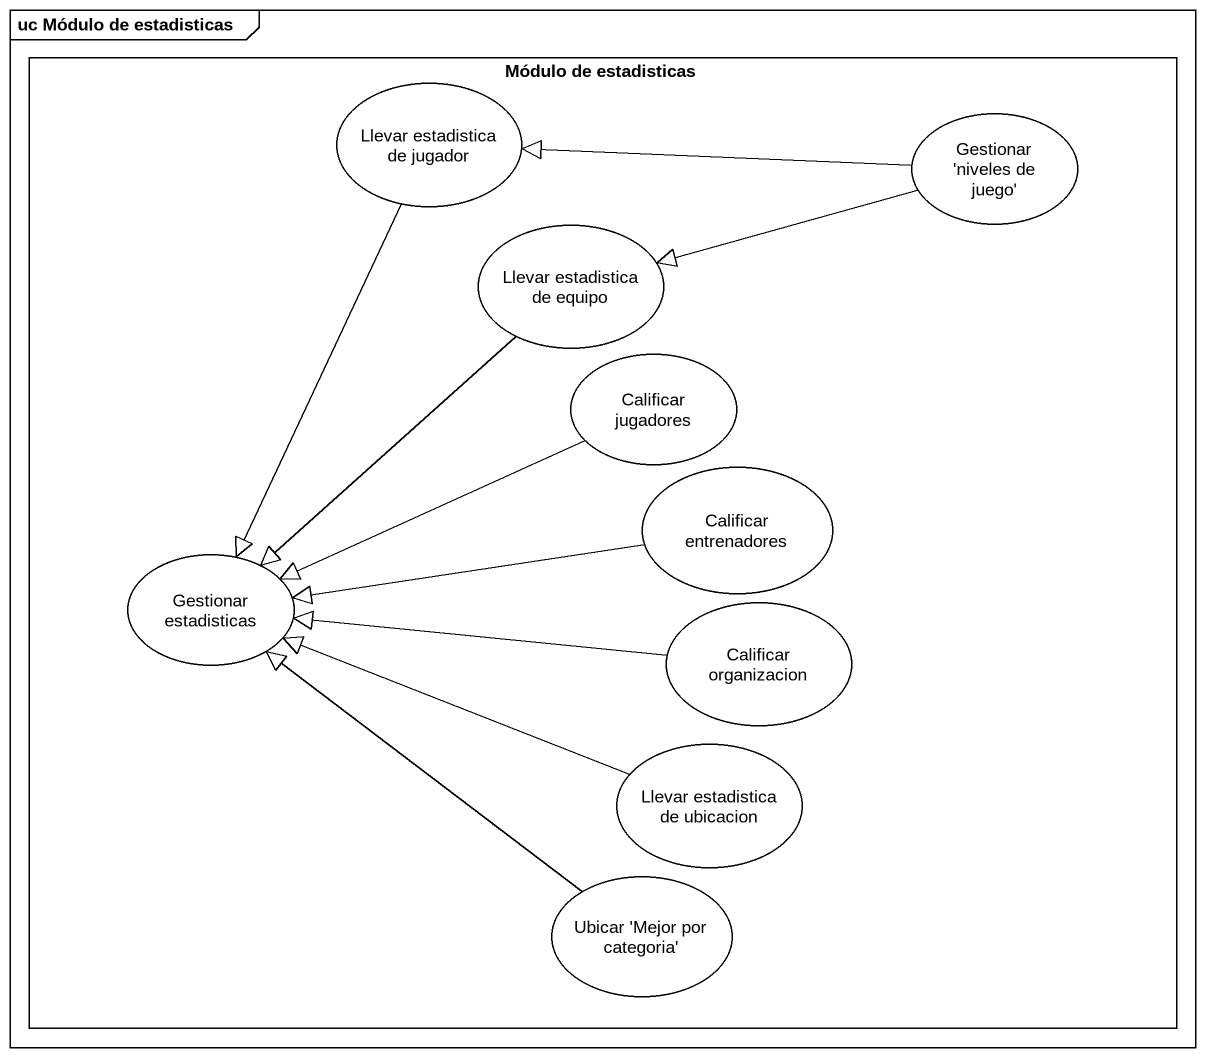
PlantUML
@startuml
mainframe uc Módulo de estadisticas
rectangle "Módulo de estadisticas" as Módulo_de_estadisticas {
  usecase "Llevar estadistica de jugador" as Llevar_estadistica_de
  usecase "Gestionar 'niveles de juego'" as Gestionar_niveles_de_juego
  usecase "Llevar estadistica de equipo" as Llevar_estadistica_de_equipo
  usecase "Calificar jugadores" as Calificar_jugadores
  usecase "Calificar entrenadores" as Calificar_entrenadores
  usecase "Gestionar estadisticas" as Gestionar_estadisticas
  usecase "Calificar organizacion" as Calificar_organizacion
  usecase "Llevar estadistica de ubicacion" as Llevar_estadistica_de_2
  usecase "Ubicar 'Mejor por categoria'" as Ubicar_Mejor_por_categoria
}
Llevar_estadistica_de --|> Gestionar_estadisticas
Gestionar_niveles_de_juego -left-|> Llevar_estadistica_de
Gestionar_niveles_de_juego -left-|> Llevar_estadistica_de_equipo
Llevar_estadistica_de_equipo --|> Gestionar_estadisticas
Calificar_jugadores -left-|> Gestionar_estadisticas
Calificar_entrenadores -left-|> Gestionar_estadisticas
Calificar_organizacion -left-|> Gestionar_estadisticas
Llevar_estadistica_de_2 -left-|> Gestionar_estadisticas
Ubicar_Mejor_por_categoria -up-|> Gestionar_estadisticas
@enduml
